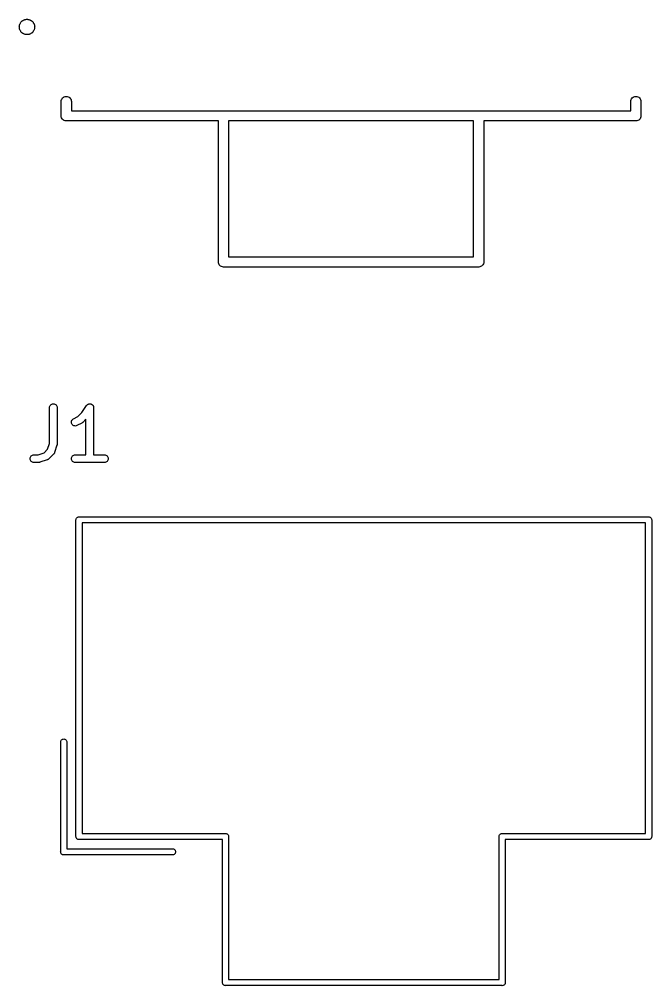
# Model space of a CAD drawing. Extents: x 52.4 to 149.4, y -66.8 to -27.6.
# Drawn here: x 96 to 108.39, y -66.77 to -47.85 of the extents above; entities that cross this region are included whole.
import ezdxf

# ---------------------------------------------------------------- set-up
doc = ezdxf.new("R2010")
doc.units = 0
doc.layers.add('BLACK', color=7, linetype='CONTINUOUS')

msp = doc.modelspace()

# ---------------------------------------------------------------- linework, layer by layer
at = {"layer": 'BLACK', "linetype": 'CONTINUOUS'}
for p, q in [((96.0745, -47.8706), (96.0831, -47.8659)), ((96.0831, -47.8659), (96.0843, -47.8653)), ((96.0831, -47.8659), (96.0831, -47.8659)), ((96.0831, -47.8659), (96.0831, -47.8659)), ((96.0843, -47.8653), (96.0927, -47.8619)), ((96.0927, -47.8619), (96.1011, -47.8584)), ((96.1011, -47.8584), (96.1104, -47.8555)), ((96.1104, -47.8555), (96.1117, -47.8551)), ((96.1117, -47.8551), (96.1206, -47.8534)), ((96.1206, -47.8534), (96.1295, -47.8516)), ((96.1295, -47.8516), (96.1392, -47.8505)), ((96.1392, -47.8505), (96.1406, -47.8504)), ((96.1392, -47.8505), (96.1392, -47.8505)), ((96.1392, -47.8505), (96.1392, -47.8505)), ((96.1392, -47.8505), (96.1392, -47.8505)), ((96.1406, -47.8504), (96.1496, -47.8505)), ((96.1496, -47.8505), (96.1587, -47.8504)), ((96.1587, -47.8504), (96.1684, -47.8513)), ((96.1684, -47.8513), (96.1684, -47.8513)), ((96.1684, -47.8513), (96.1684, -47.8513)), ((96.1684, -47.8513), (96.1684, -47.8513)), ((96.1684, -47.8513), (96.1698, -47.8514)), ((96.1698, -47.8514), (96.1786, -47.8532)), ((96.1786, -47.8532), (96.1876, -47.855)), ((96.1876, -47.855), (96.197, -47.8577)), ((96.197, -47.8577), (96.197, -47.8577)), ((96.197, -47.8577), (96.1983, -47.8581)), ((96.1983, -47.8581), (96.2066, -47.8616)), ((96.2066, -47.8616), (96.2151, -47.865)), ((96.2151, -47.865), (96.2237, -47.8695)), ((95.9995, -48), (96.0005, -47.9903)), ((96.0005, -48.0097), (95.9995, -48)), ((96.0005, -47.9902), (96.0014, -47.9805)), ((96.0005, -47.9903), (96.0005, -47.9902)), ((96.0005, -48.0098), (96.0005, -48.0097)), ((96.0005, -48.0105), (96.0005, -48.0098)), ((96.0005, -48.0098), (96.0005, -48.0098)), ((96.0005, -48.0098), (96.0005, -48.0098)), ((96.0006, -48.0118), (96.0005, -48.0105)), ((96.0011, -48.0159), (96.0006, -48.0118)), ((96.0014, -48.0196), (96.0011, -48.0159)), ((96.0014, -47.9805), (96.0016, -47.9791)), ((96.0014, -47.9805), (96.0014, -47.9805)), ((96.0014, -47.9805), (96.0014, -47.9805)), ((96.0015, -48.0199), (96.0014, -48.0196)), ((96.0017, -48.0215), (96.0015, -48.0199)), ((96.0016, -47.9791), (96.0035, -47.9703)), ((96.0036, -48.0305), (96.0017, -48.0215)), ((96.0035, -47.9703), (96.0052, -47.9614)), ((96.0054, -48.0393), (96.0036, -48.0305)), ((96.0052, -47.9614), (96.008, -47.9521)), ((96.0058, -48.0406), (96.0054, -48.0393)), ((96.0087, -48.0499), (96.0058, -48.0406)), ((96.0058, -48.0406), (96.0058, -48.0406)), ((96.0058, -48.0406), (96.0058, -48.0406)), ((96.008, -47.952), (96.0085, -47.9507)), ((96.008, -47.9521), (96.008, -47.952)), ((96.008, -47.952), (96.008, -47.952)), ((96.0085, -47.9507), (96.012, -47.9424)), ((96.0123, -48.0582), (96.0087, -48.0499)), ((96.012, -47.9424), (96.0155, -47.934)), ((96.0155, -47.934), (96.0201, -47.9254)), ((96.0201, -47.9254), (96.0207, -47.9242)), ((96.0207, -47.9242), (96.0258, -47.9167)), ((96.0258, -47.9167), (96.0309, -47.9091)), ((96.0309, -47.9091), (96.037, -47.9016)), ((96.037, -47.9016), (96.0379, -47.9005)), ((96.037, -47.9016), (96.037, -47.9016)), ((96.037, -47.9016), (96.037, -47.9016)), ((96.0379, -47.9005), (96.0444, -47.8942)), ((96.0444, -47.8942), (96.0508, -47.8877)), ((96.0508, -47.8877), (96.0583, -47.8815)), ((96.0583, -47.8815), (96.0594, -47.8806)), ((96.0583, -47.8815), (96.0583, -47.8815)), ((96.0583, -47.8815), (96.0583, -47.8815)), ((96.0594, -47.8806), (96.067, -47.8757)), ((96.067, -47.8757), (96.0745, -47.8706)), ((96.2237, -47.8695), (96.2237, -47.8695)), ((96.2237, -47.8695), (96.2237, -47.8695)), ((96.2237, -47.8695), (96.2249, -47.8702)), ((96.2249, -47.8702), (96.2324, -47.8752)), ((96.2324, -47.8752), (96.24, -47.8802)), ((96.24, -47.8802), (96.2476, -47.8863)), ((96.2476, -47.8863), (96.2487, -47.8872)), ((96.2487, -47.8872), (96.2551, -47.8937)), ((96.2551, -47.8937), (96.2616, -47.9)), ((96.2616, -47.9), (96.2679, -47.9075)), ((96.2679, -47.9075), (96.2679, -47.9075)), ((96.2679, -47.9075), (96.2679, -47.9075)), ((96.2679, -47.9075), (96.2688, -47.9085)), ((96.2688, -47.9085), (96.2738, -47.9161)), ((96.2738, -47.9161), (96.2789, -47.9236)), ((96.2789, -47.9236), (96.2836, -47.9321)), ((96.2836, -47.9321), (96.2843, -47.9334)), ((96.2843, -47.9334), (96.2877, -47.9417)), ((96.2877, -47.9417), (96.2913, -47.9501)), ((96.2915, -48.0493), (96.288, -48.0576)), ((96.2913, -47.9501), (96.2942, -47.9594)), ((96.292, -48.048), (96.2915, -48.0493)), ((96.2948, -48.0386), (96.292, -48.048)), ((96.2942, -47.9594), (96.2946, -47.9607)), ((96.2946, -47.9607), (96.2964, -47.9695)), ((96.2965, -48.0297), (96.2948, -48.0386)), ((96.2964, -47.9695), (96.2983, -47.9785)), ((96.2984, -48.0209), (96.2965, -48.0297)), ((96.2983, -47.9785), (96.2985, -47.9801)), ((96.2986, -48.0195), (96.2984, -48.0209)), ((96.2985, -47.9801), (96.2986, -47.9804)), ((96.2986, -47.9804), (96.2989, -47.9841)), ((96.2995, -48.0098), (96.2986, -48.0195)), ((96.2986, -48.0195), (96.2986, -48.0195)), ((96.2986, -48.0195), (96.2986, -48.0195)), ((96.2989, -47.9841), (96.2994, -47.9882)), ((96.2994, -47.9882), (96.2995, -47.9895)), ((96.2995, -47.9895), (96.2995, -47.9902)), ((96.2995, -47.9902), (96.2995, -47.9902)), ((96.2995, -47.9902), (96.2995, -47.9902)), ((96.2995, -47.9902), (96.2995, -47.9903)), ((96.2995, -47.9903), (96.3005, -48)), ((96.3005, -48), (96.2995, -48.0097)), ((96.2995, -48.0097), (96.2995, -48.0098)), ((96.0157, -48.0666), (96.0123, -48.0582)), ((96.0164, -48.0679), (96.0157, -48.0666)), ((96.0211, -48.0764), (96.0164, -48.0679)), ((96.0164, -48.0679), (96.0164, -48.0679)), ((96.0164, -48.0679), (96.0164, -48.0679)), ((96.0262, -48.0839), (96.0211, -48.0764)), ((96.0312, -48.0914), (96.0262, -48.0839)), ((96.0321, -48.0925), (96.0312, -48.0914)), ((96.0384, -48.1), (96.0321, -48.0925)), ((96.0321, -48.0925), (96.0321, -48.0925)), ((96.0321, -48.0925), (96.0321, -48.0925)), ((96.0449, -48.1063), (96.0384, -48.1)), ((96.0513, -48.1128), (96.0449, -48.1063)), ((96.0524, -48.1137), (96.0513, -48.1128)), ((96.06, -48.1198), (96.0524, -48.1137)), ((96.0676, -48.1248), (96.06, -48.1198)), ((96.0751, -48.1298), (96.0676, -48.1248)), ((96.0763, -48.1305), (96.0751, -48.1298)), ((96.0849, -48.135), (96.0763, -48.1305)), ((96.0763, -48.1305), (96.0763, -48.1305)), ((96.0763, -48.1305), (96.0763, -48.1305)), ((96.0933, -48.1384), (96.0849, -48.135)), ((96.1017, -48.1419), (96.0933, -48.1384)), ((96.103, -48.1423), (96.1017, -48.1419)), ((96.1124, -48.145), (96.103, -48.1423)), ((96.103, -48.1423), (96.103, -48.1423)), ((96.103, -48.1423), (96.103, -48.1423)), ((96.1214, -48.1468), (96.1124, -48.145)), ((96.1302, -48.1486), (96.1214, -48.1468)), ((96.1316, -48.1487), (96.1302, -48.1486)), ((96.1413, -48.1496), (96.1316, -48.1487)), ((96.1316, -48.1487), (96.1316, -48.1487)), ((96.1316, -48.1487), (96.1316, -48.1487)), ((96.1316, -48.1487), (96.1316, -48.1487)), ((96.1504, -48.1495), (96.1413, -48.1496)), ((96.1594, -48.1496), (96.1504, -48.1495)), ((96.1608, -48.1495), (96.1594, -48.1496)), ((96.1705, -48.1484), (96.1608, -48.1495)), ((96.1608, -48.1495), (96.1608, -48.1495)), ((96.1608, -48.1495), (96.1608, -48.1495)), ((96.1608, -48.1495), (96.1608, -48.1495)), ((96.1794, -48.1466), (96.1705, -48.1484)), ((96.1883, -48.1449), (96.1794, -48.1466)), ((96.1896, -48.1445), (96.1883, -48.1449)), ((96.199, -48.1416), (96.1896, -48.1445)), ((96.1896, -48.1445), (96.1896, -48.1445)), ((96.1896, -48.1445), (96.1896, -48.1445)), ((96.2073, -48.1381), (96.199, -48.1416)), ((96.2157, -48.1347), (96.2073, -48.1381)), ((96.2169, -48.1341), (96.2157, -48.1347)), ((96.217, -48.1341), (96.2169, -48.1341)), ((96.2169, -48.1341), (96.2169, -48.1341)), ((96.2255, -48.1294), (96.217, -48.1341)), ((96.233, -48.1243), (96.2255, -48.1294)), ((96.2406, -48.1194), (96.233, -48.1243)), ((96.2417, -48.1185), (96.2406, -48.1194)), ((96.2492, -48.1123), (96.2417, -48.1185)), ((96.2556, -48.1058), (96.2492, -48.1123)), ((96.2621, -48.0995), (96.2556, -48.1058)), ((96.263, -48.0984), (96.2621, -48.0995)), ((96.2691, -48.0909), (96.263, -48.0984)), ((96.2742, -48.0833), (96.2691, -48.0909)), ((96.2793, -48.0758), (96.2742, -48.0833)), ((96.2799, -48.0746), (96.2793, -48.0758)), ((96.2845, -48.066), (96.2799, -48.0746)), ((96.2799, -48.0746), (96.2799, -48.0746)), ((96.2799, -48.0746), (96.2799, -48.0746)), ((96.288, -48.0576), (96.2845, -48.066)), ((96.8489, -49.3889), (96.8642, -49.3765)), ((96.8642, -49.3765), (96.8815, -49.3672)), ((96.8815, -49.3672), (96.9004, -49.3614)), ((96.9004, -49.3614), (96.9151, -49.36)), ((96.9151, -49.36), (96.92, -49.3595)), ((96.92, -49.3595), (96.9249, -49.36)), ((96.9249, -49.36), (96.9396, -49.3614)), ((96.9396, -49.3614), (96.9585, -49.3672)), ((96.9585, -49.3672), (96.9758, -49.3765)), ((96.9758, -49.3765), (96.9911, -49.3889)), ((108.009, -49.3889), (108.024, -49.3765)), ((108.024, -49.3765), (108.042, -49.3672)), ((108.042, -49.3672), (108.06, -49.3614)), ((108.06, -49.3614), (108.075, -49.36)), ((108.075, -49.36), (108.08, -49.3595)), ((108.08, -49.3595), (108.085, -49.36)), ((108.085, -49.36), (108.1, -49.3614)), ((108.1, -49.3614), (108.118, -49.3672)), ((108.118, -49.3672), (108.136, -49.3765)), ((108.136, -49.3765), (108.151, -49.3889)), ((96.8195, -49.46), (96.8214, -49.4404)), ((96.82, -49.4649), (96.8195, -49.46)), ((96.82, -49.7351), (96.82, -49.4649)), ((96.8214, -49.4404), (96.8272, -49.4215)), ((96.8272, -49.4215), (96.8365, -49.4042)), ((96.8365, -49.4042), (96.8489, -49.3889)), ((96.9911, -49.3889), (97.0035, -49.4042)), ((97.0035, -49.4042), (97.0128, -49.4215)), ((97.0128, -49.4215), (97.0186, -49.4404)), ((97.0186, -49.4404), (97.0205, -49.46)), ((97.0205, -49.46), (97.02, -49.4649)), ((97.02, -49.4649), (97.02, -49.64)), ((107.98, -49.46), (107.981, -49.4404)), ((107.98, -49.4649), (107.98, -49.46)), ((107.98, -49.64), (107.98, -49.4649)), ((107.981, -49.4404), (107.987, -49.4215)), ((107.987, -49.4215), (107.996, -49.4042)), ((107.996, -49.4042), (108.009, -49.3889)), ((108.151, -49.3889), (108.164, -49.4042)), ((108.164, -49.4042), (108.173, -49.4215)), ((108.173, -49.4215), (108.179, -49.4404)), ((108.179, -49.4404), (108.18, -49.46)), ((108.18, -49.46), (108.18, -49.4649)), ((108.18, -49.4649), (108.18, -49.7351)), ((96.8195, -49.74), (96.82, -49.7351)), ((96.8214, -49.7596), (96.8195, -49.74)), ((97.02, -49.64), (99.9951, -49.64)), ((99.9951, -49.64), (100, -49.6395)), ((100, -49.6395), (100.005, -49.64)), ((100.005, -49.64), (104.995, -49.64)), ((104.995, -49.64), (105, -49.6395)), ((105, -49.6395), (105.005, -49.64)), ((105.005, -49.64), (107.98, -49.64)), ((108.18, -49.74), (108.179, -49.7596)), ((108.18, -49.7351), (108.18, -49.74)), ((96.8272, -49.7785), (96.8214, -49.7596)), ((96.8365, -49.7958), (96.8272, -49.7785)), ((96.8489, -49.8111), (96.8365, -49.7958)), ((96.8642, -49.8235), (96.8489, -49.8111)), ((96.8815, -49.8328), (96.8642, -49.8235)), ((96.9004, -49.8386), (96.8815, -49.8328)), ((96.92, -49.8405), (96.9004, -49.8386)), ((96.9249, -49.84), (96.92, -49.8405)), ((99.9, -49.84), (96.9249, -49.84)), ((99.9, -52.5951), (99.9, -49.84)), ((100.1, -49.84), (100.1, -52.5)), ((104.9, -49.84), (100.1, -49.84)), ((104.9, -52.5), (104.9, -49.84)), ((105.1, -49.84), (105.1, -52.5951)), ((108.075, -49.84), (105.1, -49.84)), ((108.08, -49.8405), (108.075, -49.84)), ((108.085, -49.84), (108.08, -49.8405)), ((108.1, -49.8386), (108.085, -49.84)), ((108.118, -49.8328), (108.1, -49.8386)), ((108.136, -49.8235), (108.118, -49.8328)), ((108.151, -49.8111), (108.136, -49.8235)), ((108.164, -49.7958), (108.151, -49.8111)), ((108.173, -49.7785), (108.164, -49.7958)), ((108.179, -49.7596), (108.173, -49.7785)), ((99.8995, -52.6), (99.9, -52.5951)), ((100.1, -52.5), (104.9, -52.5)), ((105.1, -52.5951), (105.1, -52.6)), ((99.9014, -52.6196), (99.8995, -52.6)), ((99.9072, -52.6385), (99.9014, -52.6196)), ((99.9165, -52.6558), (99.9072, -52.6385)), ((99.9289, -52.6711), (99.9165, -52.6558)), ((99.9442, -52.6835), (99.9289, -52.6711)), ((99.9615, -52.6928), (99.9442, -52.6835)), ((99.9804, -52.6986), (99.9615, -52.6928)), ((100, -52.7005), (99.9804, -52.6986)), ((100.005, -52.7), (100, -52.7005)), ((104.995, -52.7), (100.005, -52.7)), ((105, -52.7005), (104.995, -52.7)), ((105.005, -52.7), (105, -52.7005)), ((105.02, -52.6986), (105.005, -52.7)), ((105.038, -52.6928), (105.02, -52.6986)), ((105.056, -52.6835), (105.038, -52.6928)), ((105.071, -52.6711), (105.056, -52.6835)), ((105.084, -52.6558), (105.071, -52.6711)), ((105.093, -52.6385), (105.084, -52.6558)), ((105.099, -52.6196), (105.093, -52.6385)), ((105.1, -52.6), (105.099, -52.6196)), ((96.5933, -55.4368), (96.5977, -55.4228)), ((96.5977, -55.4228), (96.6048, -55.41)), ((96.6048, -55.41), (96.6142, -55.3988)), ((96.6142, -55.3988), (96.6256, -55.3896)), ((96.6256, -55.3896), (96.6386, -55.3828)), ((96.6386, -55.3828), (96.6526, -55.3787)), ((96.6526, -55.3787), (96.6672, -55.3774)), ((96.6672, -55.3774), (96.6817, -55.3789)), ((96.6817, -55.3789), (96.6957, -55.3832)), ((96.6957, -55.3832), (96.7086, -55.3902)), ((96.7086, -55.3902), (96.7199, -55.3995)), ((96.7199, -55.3995), (96.7291, -55.4109)), ((96.7291, -55.4109), (96.736, -55.4238)), ((96.736, -55.4238), (96.7402, -55.4378)), ((97.2274, -55.5475), (97.3185, -55.4108)), ((97.3185, -55.4108), (97.3191, -55.41)), ((97.3191, -55.4099), (97.3239, -55.4043)), ((97.3191, -55.41), (97.3191, -55.4099)), ((97.3191, -55.41), (97.3191, -55.41)), ((97.3191, -55.41), (97.3191, -55.41)), ((97.3239, -55.4043), (97.3285, -55.3988)), ((97.3285, -55.3988), (97.3286, -55.3987)), ((97.3285, -55.3988), (97.3285, -55.3988)), ((97.3286, -55.3987), (97.3345, -55.394)), ((97.3345, -55.394), (97.3399, -55.3896)), ((97.3399, -55.3896), (97.3399, -55.3896)), ((97.3399, -55.3896), (97.34, -55.3896)), ((97.34, -55.3896), (97.3468, -55.386)), ((97.3468, -55.386), (97.3529, -55.3828)), ((97.3529, -55.3828), (97.3529, -55.3828)), ((97.3529, -55.3828), (97.353, -55.3828)), ((97.353, -55.3828), (97.3602, -55.3807)), ((97.3602, -55.3807), (97.3669, -55.3787)), ((97.3669, -55.3787), (97.367, -55.3787)), ((97.367, -55.3787), (97.3742, -55.378)), ((97.367, -55.3787), (97.367, -55.3787)), ((97.3742, -55.378), (97.3815, -55.3774)), ((97.3815, -55.3774), (97.3816, -55.3774)), ((97.3815, -55.3774), (97.3815, -55.3774)), ((97.3816, -55.3774), (97.3891, -55.3782)), ((97.3891, -55.3782), (97.396, -55.3789)), ((97.396, -55.3789), (97.3961, -55.3789)), ((97.3961, -55.3789), (97.3961, -55.3789)), ((97.3961, -55.3789), (97.4035, -55.3812)), ((97.4035, -55.3812), (97.41, -55.3832)), ((97.41, -55.3832), (97.4101, -55.3833)), ((97.4101, -55.3833), (97.4101, -55.3833)), ((97.4101, -55.3833), (97.4167, -55.3868)), ((97.4167, -55.3868), (97.4229, -55.3902)), ((97.4229, -55.3902), (97.4229, -55.3902)), ((97.4229, -55.3902), (97.423, -55.3903)), ((97.423, -55.3903), (97.4286, -55.3949)), ((97.4286, -55.3949), (97.4342, -55.3995)), ((97.4342, -55.3995), (97.4342, -55.3996)), ((97.4342, -55.3996), (97.4343, -55.3996)), ((97.4343, -55.3996), (97.4391, -55.4056)), ((97.4391, -55.4056), (97.4434, -55.4109)), ((97.4434, -55.4109), (97.4434, -55.4109)), ((97.4434, -55.4109), (97.4435, -55.411)), ((97.4435, -55.411), (97.447, -55.4177)), ((97.447, -55.4177), (97.4503, -55.4238)), ((97.4503, -55.4238), (97.4503, -55.4239)), ((97.4503, -55.4239), (97.4503, -55.4239)), ((97.4503, -55.4239), (97.4525, -55.431)), ((97.4525, -55.431), (97.4545, -55.4378)), ((96.5917, -55.4513), (96.5933, -55.4368)), ((96.5917, -55.4524), (96.5917, -55.4513)), ((96.5917, -56.1545), (96.5917, -55.4524)), ((96.7402, -55.4378), (96.7417, -55.4524)), ((96.7417, -55.4524), (96.7417, -56.1667)), ((97.146, -55.6288), (97.2274, -55.5475)), ((97.4545, -55.4378), (97.4545, -55.4379)), ((97.4545, -55.4379), (97.4545, -55.4379)), ((97.4545, -55.4379), (97.4552, -55.4449)), ((97.4552, -55.4449), (97.456, -55.4524)), ((97.456, -55.4524), (97.456, -56.3774)), ((97.0204, -55.743), (97.0209, -55.7284)), ((97.0228, -55.7575), (97.0204, -55.743)), ((97.0209, -55.7284), (97.0242, -55.7141)), ((97.0279, -55.7712), (97.0228, -55.7575)), ((97.0242, -55.7141), (97.0302, -55.7008)), ((97.0356, -55.7836), (97.0279, -55.7712)), ((97.0302, -55.7008), (97.0387, -55.6889)), ((97.0456, -55.7943), (97.0356, -55.7836)), ((97.0387, -55.6889), (97.0493, -55.6788)), ((97.0575, -55.8029), (97.0456, -55.7943)), ((97.0493, -55.6788), (97.0617, -55.671)), ((97.0708, -55.809), (97.0575, -55.8029)), ((97.0617, -55.671), (97.146, -55.6288)), ((97.085, -55.8124), (97.0708, -55.809)), ((97.0996, -55.813), (97.085, -55.8124)), ((97.1141, -55.8107), (97.0996, -55.813)), ((97.1278, -55.8056), (97.1141, -55.8107)), ((97.1288, -55.8052), (97.1278, -55.8056)), ((97.224, -55.7576), (97.1288, -55.8052)), ((97.2276, -55.7553), (97.224, -55.7576)), ((97.2313, -55.7534), (97.2276, -55.7553)), ((97.2338, -55.7514), (97.2313, -55.7534)), ((97.2364, -55.7498), (97.2338, -55.7514)), ((97.2395, -55.7469), (97.2364, -55.7498)), ((97.2428, -55.7442), (97.2395, -55.7469)), ((97.2435, -55.7435), (97.2428, -55.7442)), ((97.306, -55.6811), (97.2435, -55.7435)), ((97.306, -56.3774), (97.306, -55.6811)), ((96.5535, -56.269), (96.5917, -56.1545)), ((96.7378, -56.1904), (96.6902, -56.3332)), ((96.7388, -56.1863), (96.7378, -56.1904)), ((96.74, -56.1823), (96.7388, -56.1863)), ((96.7404, -56.1792), (96.74, -56.1823)), ((96.7411, -56.1761), (96.7404, -56.1792)), ((96.7412, -56.1719), (96.7411, -56.1761)), ((96.7417, -56.1677), (96.7412, -56.1719)), ((96.7417, -56.1667), (96.7417, -56.1677)), ((96.2571, -56.383), (96.2711, -56.3788)), ((96.2711, -56.3788), (96.2857, -56.3774)), ((96.2857, -56.3774), (96.3688, -56.3774)), ((96.3688, -56.3774), (96.4833, -56.3392)), ((96.4833, -56.3392), (96.5535, -56.269)), ((96.6721, -56.3626), (96.5768, -56.4578)), ((96.6735, -56.3609), (96.6721, -56.3626)), ((96.6751, -56.3594), (96.6735, -56.3609)), ((96.6781, -56.3552), (96.6751, -56.3594)), ((96.6814, -56.3512), (96.6781, -56.3552)), ((96.6824, -56.3493), (96.6814, -56.3512)), ((96.6837, -56.3475), (96.6824, -56.3493)), ((96.6859, -56.3429), (96.6837, -56.3475)), ((96.6883, -56.3383), (96.6859, -56.3429)), ((96.6889, -56.3362), (96.6883, -56.3383)), ((96.6899, -56.3342), (96.6889, -56.3362)), ((96.6902, -56.3332), (96.6899, -56.3342)), ((97.0667, -56.383), (97.0807, -56.3788)), ((97.0807, -56.3788), (97.0952, -56.3774)), ((97.0952, -56.3774), (97.306, -56.3774)), ((97.456, -56.3774), (97.6667, -56.3774)), ((97.6667, -56.3774), (97.6677, -56.3774)), ((97.6677, -56.3774), (97.6823, -56.379)), ((97.6823, -56.379), (97.6962, -56.3834)), ((96.2107, -56.4519), (96.2122, -56.4373)), ((96.212, -56.4664), (96.2107, -56.4519)), ((96.2162, -56.4805), (96.212, -56.4664)), ((96.2122, -56.4373), (96.2166, -56.4233)), ((96.223, -56.4934), (96.2162, -56.4805)), ((96.2166, -56.4233), (96.2235, -56.4104)), ((96.2321, -56.5049), (96.223, -56.4934)), ((96.2235, -56.4104), (96.2329, -56.3992)), ((96.2433, -56.5143), (96.2321, -56.5049)), ((96.2329, -56.3992), (96.2442, -56.3899)), ((96.2562, -56.5213), (96.2433, -56.5143)), ((96.2442, -56.3899), (96.2571, -56.383)), ((96.2701, -56.5257), (96.2562, -56.5213)), ((96.2847, -56.5274), (96.2701, -56.5257)), ((96.2857, -56.5274), (96.2847, -56.5274)), ((96.381, -56.5274), (96.2857, -56.5274)), ((96.3851, -56.527), (96.381, -56.5274)), ((96.3894, -56.5269), (96.3851, -56.527)), ((96.3924, -56.5263), (96.3894, -56.5269)), ((96.3955, -56.526), (96.3924, -56.5263)), ((96.3996, -56.5247), (96.3955, -56.526)), ((96.4037, -56.5239), (96.3996, -56.5247)), ((96.4047, -56.5235), (96.4037, -56.5239)), ((96.5475, -56.4759), (96.4047, -56.5235)), ((96.5495, -56.475), (96.5475, -56.4759)), ((96.5517, -56.4744), (96.5495, -56.475)), ((96.5562, -56.472), (96.5517, -56.4744)), ((96.5609, -56.47), (96.5562, -56.472)), ((96.5627, -56.4687), (96.5609, -56.47)), ((96.5647, -56.4677), (96.5627, -56.4687)), ((96.5687, -56.4645), (96.5647, -56.4677)), ((96.5728, -56.4615), (96.5687, -56.4645)), ((96.5744, -56.4599), (96.5728, -56.4615)), ((96.5761, -56.4585), (96.5744, -56.4599)), ((96.5768, -56.4578), (96.5761, -56.4585)), ((97.0202, -56.4519), (97.0218, -56.4373)), ((97.0216, -56.4664), (97.0202, -56.4519)), ((97.0257, -56.4805), (97.0216, -56.4664)), ((97.0218, -56.4373), (97.0261, -56.4233)), ((97.0325, -56.4934), (97.0257, -56.4805)), ((97.0261, -56.4233), (97.0331, -56.4104)), ((97.0417, -56.5049), (97.0325, -56.4934)), ((97.0331, -56.4104), (97.0424, -56.3992)), ((97.0529, -56.5143), (97.0417, -56.5049)), ((97.0424, -56.3992), (97.0537, -56.3899)), ((97.0657, -56.5213), (97.0529, -56.5143)), ((97.0537, -56.3899), (97.0667, -56.383)), ((97.0796, -56.5257), (97.0657, -56.5213)), ((97.0942, -56.5274), (97.0796, -56.5257)), ((97.0952, -56.5274), (97.0942, -56.5274)), ((97.6667, -56.5274), (97.0952, -56.5274)), ((97.6812, -56.526), (97.6667, -56.5274)), ((97.6952, -56.5217), (97.6812, -56.526)), ((97.7082, -56.5148), (97.6952, -56.5217)), ((97.6962, -56.3834), (97.709, -56.3905)), ((97.7195, -56.5056), (97.7082, -56.5148)), ((97.709, -56.3905), (97.7203, -56.3999)), ((97.7288, -56.4943), (97.7195, -56.5056)), ((97.7203, -56.3999), (97.7294, -56.4113)), ((97.7358, -56.4814), (97.7288, -56.4943)), ((97.7294, -56.4113), (97.7362, -56.4243)), ((97.7401, -56.4675), (97.7358, -56.4814)), ((97.7362, -56.4243), (97.7403, -56.4383)), ((97.7417, -56.4529), (97.7401, -56.4675)), ((97.7403, -56.4383), (97.7417, -56.4529)), ((97.1097, -57.65), (97.1109, -57.6382)), ((97.11, -57.6529), (97.1097, -57.65)), ((97.11, -63.847), (97.11, -57.6529)), ((97.1109, -57.6382), (97.1143, -57.6269)), ((97.1143, -57.6269), (97.1199, -57.6165)), ((97.1199, -57.6165), (97.1274, -57.6074)), ((97.1274, -57.6074), (97.1365, -57.5999)), ((97.1365, -57.5999), (97.1469, -57.5943)), ((97.1469, -57.5943), (97.1582, -57.5909)), ((97.1582, -57.5909), (97.1671, -57.59)), ((97.1671, -57.59), (97.17, -57.5897)), ((97.17, -57.5897), (97.1729, -57.59)), ((97.1729, -57.59), (108.327, -57.59)), ((108.327, -57.59), (108.33, -57.5897)), ((108.33, -57.5897), (108.333, -57.59)), ((108.333, -57.59), (108.333, -57.59)), ((108.333, -57.59), (108.342, -57.5909)), ((108.342, -57.5909), (108.353, -57.5943)), ((108.353, -57.5943), (108.363, -57.5999)), ((108.363, -57.5999), (108.373, -57.6074)), ((108.373, -57.6074), (108.38, -57.6165)), ((108.38, -57.6165), (108.386, -57.6269)), ((108.386, -57.6269), (108.389, -57.6382)), ((108.389, -57.6382), (108.39, -57.65)), ((108.39, -57.65), (108.39, -57.6529)), ((108.39, -57.6529), (108.39, -63.8471)), ((108.27, -57.71), (97.23, -57.71)), ((97.23, -57.71), (97.23, -63.79)), ((108.27, -63.79), (108.27, -57.71)), ((96.81, -61.9971), (96.8109, -61.9882)), ((96.81, -64.147), (96.81, -61.9971)), ((96.8109, -61.9882), (96.8143, -61.9769)), ((96.8143, -61.9769), (96.8199, -61.9665)), ((96.8199, -61.9665), (96.8274, -61.9574)), ((96.8274, -61.9574), (96.8365, -61.9499)), ((96.8365, -61.9499), (96.8469, -61.9443)), ((96.8469, -61.9443), (96.8582, -61.9409)), ((96.8582, -61.9409), (96.87, -61.9397)), ((96.87, -61.9397), (96.8818, -61.9409)), ((96.8818, -61.9409), (96.8931, -61.9443)), ((96.8931, -61.9443), (96.9035, -61.9499)), ((96.9035, -61.9499), (96.9126, -61.9574)), ((96.9126, -61.9574), (96.9201, -61.9665)), ((96.9201, -61.9665), (96.9257, -61.9769)), ((96.9257, -61.9769), (96.9291, -61.9882)), ((96.9291, -61.9882), (96.93, -61.9971)), ((96.93, -61.9971), (96.93, -64.09)), ((97.1097, -63.85), (97.11, -63.847)), ((97.1109, -63.8618), (97.1097, -63.85)), ((97.1143, -63.8731), (97.1109, -63.8618)), ((97.1199, -63.8835), (97.1143, -63.8731)), ((97.1274, -63.8926), (97.1199, -63.8835)), ((97.1365, -63.9001), (97.1274, -63.8926)), ((97.1469, -63.9057), (97.1365, -63.9001)), ((97.1582, -63.9091), (97.1469, -63.9057)), ((97.1671, -63.91), (97.1582, -63.9091)), ((97.17, -63.9103), (97.1671, -63.91)), ((97.1671, -63.91), (97.1671, -63.91)), ((97.1729, -63.91), (97.17, -63.9103)), ((99.98, -63.91), (97.1729, -63.91)), ((97.23, -63.79), (100.037, -63.79)), ((99.98, -66.707), (99.98, -63.91)), ((100.037, -63.79), (100.04, -63.7897)), ((100.04, -63.7897), (100.043, -63.79)), ((100.043, -63.79), (100.043, -63.79)), ((100.043, -63.79), (100.052, -63.7909)), ((100.052, -63.7909), (100.063, -63.7943)), ((100.063, -63.7943), (100.073, -63.7999)), ((100.073, -63.7999), (100.083, -63.8074)), ((100.083, -63.8074), (100.09, -63.8165)), ((100.09, -63.8165), (100.096, -63.8269)), ((100.096, -63.8269), (100.099, -63.8382)), ((100.099, -63.8382), (100.1, -63.85)), ((100.1, -63.85), (100.1, -63.8529)), ((100.1, -63.8529), (100.1, -66.65)), ((105.4, -63.85), (105.401, -63.8382)), ((105.4, -63.8529), (105.4, -63.85)), ((105.4, -66.65), (105.4, -63.8529)), ((105.401, -63.8382), (105.404, -63.8269)), ((105.404, -63.8269), (105.41, -63.8165)), ((105.41, -63.8165), (105.417, -63.8074)), ((105.417, -63.8074), (105.427, -63.7999)), ((105.427, -63.7999), (105.437, -63.7943)), ((105.437, -63.7943), (105.448, -63.7909)), ((105.448, -63.7909), (105.457, -63.79)), ((105.457, -63.79), (105.46, -63.7897)), ((105.46, -63.7897), (105.463, -63.79)), ((105.463, -63.79), (108.27, -63.79)), ((108.327, -63.91), (105.52, -63.91)), ((105.52, -63.91), (105.52, -66.7071)), ((108.33, -63.9103), (108.327, -63.91)), ((108.342, -63.9091), (108.33, -63.9103)), ((108.353, -63.9057), (108.342, -63.9091)), ((108.363, -63.9001), (108.353, -63.9057)), ((108.373, -63.8926), (108.363, -63.9001)), ((108.38, -63.8835), (108.373, -63.8926)), ((108.386, -63.8731), (108.38, -63.8835)), ((108.389, -63.8618), (108.386, -63.8731)), ((108.39, -63.8529), (108.389, -63.8618)), ((108.39, -63.8471), (108.39, -63.85)), ((108.39, -63.85), (108.39, -63.8529)), ((96.93, -64.09), (99.0029, -64.09)), ((99.0029, -64.09), (99.0118, -64.0909)), ((99.0118, -64.0909), (99.0231, -64.0943)), ((99.0231, -64.0943), (99.0335, -64.0999)), ((99.0335, -64.0999), (99.0426, -64.1074)), ((99.0426, -64.1074), (99.0501, -64.1165)), ((99.0501, -64.1165), (99.0557, -64.1269)), ((99.0557, -64.1269), (99.0591, -64.1382)), ((99.0591, -64.1382), (99.0603, -64.15)), ((96.8097, -64.15), (96.81, -64.147)), ((96.8109, -64.1618), (96.8097, -64.15)), ((96.8143, -64.1731), (96.8109, -64.1618)), ((96.8199, -64.1835), (96.8143, -64.1731)), ((96.8274, -64.1926), (96.8199, -64.1835)), ((96.8365, -64.2001), (96.8274, -64.1926)), ((96.8469, -64.2057), (96.8365, -64.2001)), ((96.8582, -64.2091), (96.8469, -64.2057)), ((96.8671, -64.21), (96.8582, -64.2091)), ((96.87, -64.2103), (96.8671, -64.21)), ((96.8671, -64.21), (96.8671, -64.21)), ((96.8729, -64.21), (96.87, -64.2103)), ((99.0029, -64.21), (96.8729, -64.21)), ((99.0118, -64.2091), (99.0029, -64.21)), ((99.0231, -64.2057), (99.0118, -64.2091)), ((99.0335, -64.2001), (99.0231, -64.2057)), ((99.0426, -64.1926), (99.0335, -64.2001)), ((99.0501, -64.1835), (99.0426, -64.1926)), ((99.0557, -64.1731), (99.0501, -64.1835)), ((99.0591, -64.1618), (99.0557, -64.1731)), ((99.0603, -64.15), (99.0591, -64.1618)), ((99.9797, -66.71), (99.98, -66.707)), ((99.9809, -66.7218), (99.9797, -66.71)), ((99.9843, -66.7331), (99.9809, -66.7218)), ((99.9899, -66.7435), (99.9843, -66.7331)), ((99.9974, -66.7526), (99.9899, -66.7435)), ((100.007, -66.7601), (99.9974, -66.7526)), ((100.017, -66.7657), (100.007, -66.7601)), ((100.028, -66.7691), (100.017, -66.7657)), ((100.037, -66.77), (100.028, -66.7691)), ((100.04, -66.7703), (100.037, -66.77)), ((100.037, -66.77), (100.037, -66.77)), ((100.043, -66.77), (100.04, -66.7703)), ((105.457, -66.77), (100.043, -66.77)), ((100.1, -66.65), (105.4, -66.65)), ((105.46, -66.7703), (105.457, -66.77)), ((105.472, -66.7691), (105.46, -66.7703)), ((105.483, -66.7657), (105.472, -66.7691)), ((105.493, -66.7601), (105.483, -66.7657)), ((105.503, -66.7526), (105.493, -66.7601)), ((105.51, -66.7435), (105.503, -66.7526)), ((105.516, -66.7331), (105.51, -66.7435)), ((105.519, -66.7218), (105.516, -66.7331)), ((105.52, -66.7129), (105.519, -66.7218)), ((105.52, -66.7071), (105.52, -66.71)), ((105.52, -66.71), (105.52, -66.7129))]:
    msp.add_line(p, q, dxfattribs=at)

doc.saveas('drawing.dxf')
